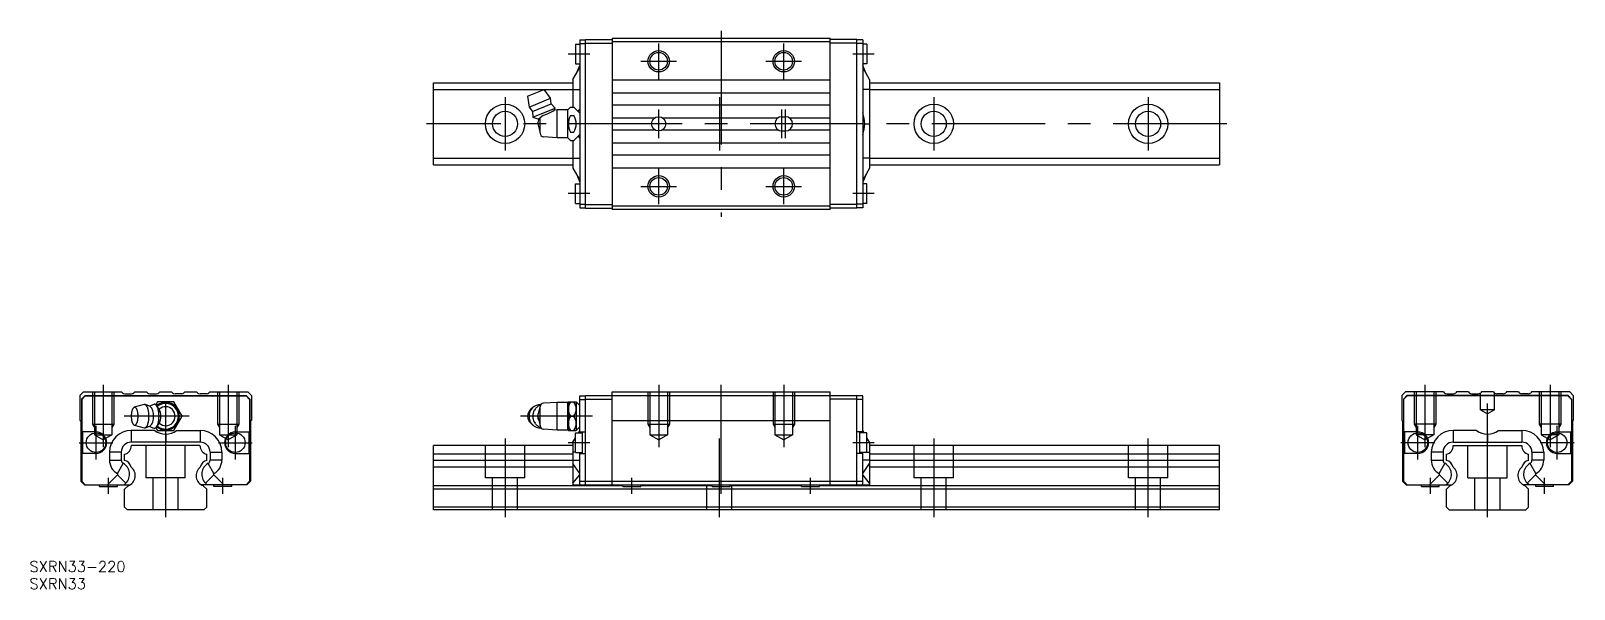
# Model space of a CAD drawing. Extents: x -38 to 394, y -22 to 134.
import ezdxf

# ---------------------------------------------------------------- set-up
doc = ezdxf.new("R2010")
doc.units = 0
doc.linetypes.add('CENTER', pattern=[50.8, 31.75, -6.35, 6.35, -6.35])
doc.linetypes.add('DASHED', pattern=[19.05, 12.7, -6.35])
doc.layers.get('0').update_dxf_attribs({"linetype": 'CONTINUOUS'})
doc.layers.add('CENTER', color=1, linetype='CENTER')
doc.styles.get("Standard").update_dxf_attribs({"font": 'txt.shx', "height": 3, "bigfont": 'bigfont.shx'})

# ---------------------------------------------------------------- blocks, each defined once
blk = doc.blocks.new('*U4')
at = {"color": 7, "linetype": 'CONTINUOUS'}
blk.add_text('SXRN33-220', height=3, dxfattribs=at).set_placement((-38.12, -17.36))
blk = doc.blocks.new('*U5')
at = {"color": 7, "linetype": 'CONTINUOUS'}
blk.add_text('SXRN33', height=3, dxfattribs=at).set_placement((-38.12, -22.17))

msp = doc.modelspace()

# ---------------------------------------------------------------- linework, layer by layer
at = {"color": 7, "linetype": 'CONTINUOUS'}
for p, q in [((114.7, 130.25), (115.9, 130.25)), ((114.7, 130.25), (114.7, 124.75)), ((115.9, 131.5), (115.9, 84.5)), ((115.9, 131.5), (117.5, 131.5)), ((115.9, 130.5), (117.5, 130.5)), ((117.5, 131.55), (125, 131.55)), ((117.5, 84.45), (117.5, 131.55)), ((117.5, 130.55), (125, 130.55)), ((125, 132), (125, 84)), ((125, 132), (186, 132)), ((125, 131), (186, 131)), ((186, 84), (186, 132)), ((193.5, 131.55), (186, 131.55)), ((193.5, 130.55), (186, 130.55)), ((193.5, 84.45), (193.5, 131.55)), ((195.1, 131.5), (193.5, 131.5)), ((195.1, 130.5), (193.5, 130.5)), ((195.1, 131.5), (195.1, 84.5)), ((196.3, 130.25), (195.1, 130.25)), ((196.3, 130.25), (196.3, 124.75)), ((114, 120.43), (115.9, 123.73)), ((114.7, 124.75), (115.9, 124.75)), ((114.95, 122.08), (115.9, 124.28)), ((196.3, 124.75), (195.1, 124.75)), ((196.05, 122.08), (195.1, 124.28)), ((197, 120.43), (195.1, 123.73)), ((75, 119.5), (114, 119.5)), ((75, 96.5), (75, 119.5)), ((75, 117.58), (105.78, 117.58)), ((101.29, 115.73), (105.91, 117.64)), ((107.76, 115.16), (105.91, 117.64)), ((105.95, 117.58), (114, 117.58)), ((114, 120.43), (114, 112.62)), ((114, 117.63), (115.9, 117.63)), ((125, 120.35), (186, 120.35)), ((125, 116.65), (186, 116.65)), ((197, 117.63), (195.1, 117.63)), ((197, 120.43), (197, 95.57)), ((197, 119.5), (295, 119.5)), ((197, 117.58), (295, 117.58)), ((295, 119.5), (295, 96.5)), ((101.29, 115.73), (101.74, 112.67)), ((101.74, 112.67), (107.76, 115.16)), ((101.74, 112.67), (102.71, 111.44)), ((102.71, 111.44), (107.94, 113.61)), ((102.81, 109.86), (108.98, 112.42)), ((107.94, 113.61), (107.76, 115.16)), ((108.98, 112.42), (107.94, 113.61)), ((108.71, 111.82), (108.98, 112.42)), ((112.6, 111.88), (113.34, 112.62)), ((113.34, 112.62), (114.28, 112.62)), ((114.28, 112.62), (115.9, 111)), ((125, 113.35), (186, 113.35)), ((102.71, 111.44), (102.81, 109.86)), ((102.81, 109.86), (104.2, 109.36)), ((104.2, 109.36), (104.68, 109.55)), ((104.2, 108), (104.54, 109.5)), ((104.2, 108), (104.8, 105.35)), ((104.68, 109.55), (104.8, 109.81)), ((104.8, 109.81), (105.68, 110.45)), ((104.8, 105.35), (104.8, 109.81)), ((109.6, 111.88), (108.71, 111.82)), ((109.6, 104.12), (109.6, 111.88)), ((112.6, 111.88), (109.6, 111.88)), ((112.6, 104.12), (112.6, 111.88)), ((113.34, 110.31), (114.28, 110.31)), ((115.44, 111.46), (115.9, 112.14)), ((125, 109.65), (136.87, 109.65)), ((139.13, 109.65), (171.37, 109.65)), ((172.5, 110), (173.5, 110)), ((174.63, 109.65), (186, 109.65)), ((195.69, 108), (197, 108)), ((109.6, 104.12), (105.74, 104.35)), ((112.6, 104.12), (109.6, 104.12)), ((112.6, 104.12), (113.34, 103.38)), ((113.34, 105.69), (114.28, 105.69)), ((114.28, 103.38), (115.9, 105)), ((115.44, 104.54), (115.9, 103.86)), ((125, 106.35), (136.87, 106.35)), ((139.13, 106.35), (171.37, 106.35)), ((172.5, 106), (173.5, 106)), ((174.63, 106.35), (186, 106.35)), ((113.34, 103.38), (114.28, 103.38)), ((114, 103.38), (114, 95.57)), ((125, 102.65), (186, 102.65)), ((75, 98.42), (114, 98.42)), ((75, 96.5), (114, 96.5)), ((114, 98.37), (115.9, 98.37)), ((114, 95.57), (115.9, 92.27)), ((125, 99.35), (186, 99.35)), ((125, 95.65), (186, 95.65)), ((197, 98.37), (195.1, 98.37)), ((197, 95.57), (195.1, 92.27)), ((197, 98.42), (295, 98.42)), ((197, 96.5), (295, 96.5)), ((114.7, 85.75), (114.7, 91.25)), ((114.7, 91.25), (115.9, 91.25)), ((114.95, 93.92), (115.9, 91.72)), ((196.05, 93.92), (195.1, 91.72)), ((196.3, 91.25), (195.1, 91.25)), ((196.3, 85.75), (196.3, 91.25)), ((114.7, 85.75), (115.9, 85.75)), ((115.9, 85.5), (117.5, 85.5)), ((115.9, 84.5), (117.5, 84.5)), ((117.5, 85.45), (125, 85.45)), ((117.5, 84.45), (125, 84.45)), ((186, 85), (125, 85)), ((186, 84), (125, 84)), ((193.5, 85.45), (186, 85.45)), ((193.5, 84.45), (186, 84.45)), ((195.1, 85.5), (193.5, 85.5)), ((195.1, 84.5), (193.5, 84.5)), ((196.3, 85.75), (195.1, 85.75)), ((-24, 32), (-23, 33)), ((-24, 32), (-24, 25)), ((-23.55, 31), (-22.55, 32)), ((-23.55, 31), (-23.55, 8)), ((-23.5, 30.9), (-22.5, 31.9)), ((-23.5, 30.9), (-23.5, 21.8)), ((-23, 33), (-12.35, 33)), ((-22.55, 32), (22.55, 32)), ((-22.5, 31.9), (22.5, 31.9)), ((-12.35, 33), (-12.09, 32.74)), ((-11.39, 32.45), (-9.61, 32.45)), ((-8.65, 33), (-8.91, 32.74)), ((-8.65, 33), (-5.35, 33)), ((-5.35, 33), (-5.09, 32.74)), ((-4.39, 32.45), (-2.61, 32.45)), ((-1.65, 33), (-1.91, 32.74)), ((-1.65, 33), (1.65, 33)), ((1.65, 33), (1.91, 32.74)), ((4.39, 32.45), (2.61, 32.45)), ((5.35, 33), (5.09, 32.74)), ((5.35, 33), (8.65, 33)), ((8.65, 33), (8.91, 32.74)), ((11.39, 32.45), (9.61, 32.45)), ((12.35, 33), (12.09, 32.74)), ((12.35, 33), (23, 33)), ((23.5, 30.9), (22.5, 31.9)), ((23.55, 31), (22.55, 32)), ((24, 32), (23, 33)), ((23.5, 30.9), (23.5, 21.8)), ((23.55, 31), (23.55, 8)), ((24, 32), (24, 25)), ((115.9, 21.55), (115.9, 31.9)), ((115.9, 31.9), (117.5, 31.9)), ((115.9, 30.9), (117.5, 30.9)), ((117.5, 32), (193.5, 32)), ((117.5, 7), (117.5, 32)), ((117.5, 31), (125, 31)), ((125, 33), (186, 33)), ((125, 7), (125, 33)), ((186, 7), (186, 33)), ((193.5, 31), (186, 31)), ((193.5, 7), (193.5, 32)), ((195.1, 31.9), (193.5, 31.9)), ((195.1, 30.9), (193.5, 30.9)), ((195.1, 21.55), (195.1, 31.9)), ((346, 32), (347, 33)), ((346, 32), (346, 25)), ((346.45, 31), (347.45, 32)), ((346.45, 31), (346.45, 8)), ((346.5, 30.9), (347.5, 31.9)), ((346.5, 30.9), (346.5, 21.8)), ((357.65, 33), (347, 33)), ((392.55, 32), (347.45, 32)), ((392.5, 31.9), (347.5, 31.9)), ((357.65, 33), (357.91, 32.74)), ((358.61, 32.45), (360.39, 32.45)), ((361.35, 33), (361.09, 32.74)), ((364.65, 33), (361.35, 33)), ((364.65, 33), (364.91, 32.74)), ((365.61, 32.45), (367.39, 32.45)), ((368.35, 33), (368.09, 32.74)), ((371.65, 33), (368.35, 33)), ((371.65, 33), (371.91, 32.74)), ((374.39, 32.45), (372.61, 32.45)), ((375.35, 33), (375.09, 32.74)), ((378.65, 33), (375.35, 33)), ((378.65, 33), (378.91, 32.74)), ((381.39, 32.45), (379.61, 32.45)), ((382.35, 33), (382.09, 32.74)), ((393, 33), (382.35, 33)), ((393.5, 30.9), (392.5, 31.9)), ((393.55, 31), (392.55, 32)), ((394, 32), (393, 33)), ((393.5, 30.9), (393.5, 21.8)), ((393.55, 31), (393.55, 8)), ((394, 32), (394, 25)), ((-6.04, 29.44), (-8.78, 28.69)), ((-4.4, 29.02), (-5.77, 29.44)), ((-3.32, 29.51), (-4.54, 29.06)), ((-2.31, 30.2), (-2.77, 29.4)), ((-1.83, 28.21), (-2.56, 29.18)), ((2.31, 30.2), (-2.31, 30.2)), ((4.62, 26.2), (2.31, 30.2)), ((2.31, 22.2), (4.62, 26.2)), ((102.91, 28.78), (102.19, 28.18)), ((103.39, 28.15), (103.2, 27.85)), ((104.2, 26.2), (104.8, 28.85)), ((104.2, 26.2), (104.8, 23.55)), ((104.8, 23.55), (104.8, 28.85)), ((109.6, 30.07), (105.74, 29.85)), ((109.6, 22.32), (109.6, 30.07)), ((112.6, 30.07), (109.6, 30.07)), ((112.6, 30.07), (112.72, 30.2)), ((112.6, 22.32), (112.6, 30.07)), ((112.72, 30.2), (112.72, 22.2)), ((112.72, 30.2), (114.9, 30.2)), ((113.34, 26.2), (114.28, 26.2)), ((114.9, 30.2), (114.9, 22.2)), ((114.9, 30.2), (115.9, 29.2)), ((-24, 25), (-23.75, 25)), ((-23.75, 25), (-23.75, 8)), ((-19.5, 21.8), (-23.5, 21.8)), ((-23.25, 21.8), (-23.25, 15.8)), ((-3.04, 22.23), (-9.63, 22.23)), ((-9.63, 22.23), (-9.63, 18.93)), ((-8.78, 23.71), (-6.04, 22.96)), ((-5.77, 22.96), (-4.4, 23.38)), ((-4.54, 23.34), (-3.32, 22.89)), ((-2.77, 23), (-2.31, 22.2)), ((-2.56, 23.22), (-1.83, 24.19)), ((-2.31, 22.2), (2.31, 22.2)), ((3.04, 22.23), (9.63, 22.23)), ((9.63, 22.23), (9.63, 18.93)), ((19.5, 21.8), (23.5, 21.8)), ((23.25, 21.8), (23.25, 15.8)), ((23.75, 25), (23.75, 8)), ((24, 25), (23.75, 25)), ((102.19, 24.22), (102.91, 23.62)), ((103.2, 24.55), (103.39, 24.25)), ((109.6, 22.32), (105.74, 22.55)), ((112.6, 22.32), (109.6, 22.32)), ((112.72, 22.2), (112.6, 22.32)), ((112.72, 22.2), (114.9, 22.2)), ((114.9, 22.2), (115.9, 23.2)), ((115.51, 21.55), (115.9, 22.23)), ((115.9, 21.8), (117.5, 21.8)), ((116.7, 15.8), (116.7, 21.8)), ((125, 25), (186, 25)), ((195.1, 21.8), (193.5, 21.8)), ((194.3, 15.8), (194.3, 21.8)), ((195.49, 21.55), (195.1, 22.23)), ((346, 25), (346.25, 25)), ((346.25, 25), (346.25, 8)), ((350.5, 21.8), (346.5, 21.8)), ((346.75, 21.8), (346.75, 15.8)), ((366.96, 22.23), (360.37, 22.23)), ((360.37, 22.23), (360.37, 18.93)), ((373.04, 22.23), (379.63, 22.23)), ((379.63, 22.23), (379.63, 18.93)), ((389.5, 21.8), (393.5, 21.8)), ((393.25, 21.8), (393.25, 15.8)), ((393.75, 25), (393.75, 8)), ((394, 25), (393.75, 25)), ((9.63, 18.93), (-9.63, 18.93)), ((9.59, 18), (-9.59, 18)), ((0, 21.2), (0, 18.93)), ((114, 18), (75, 18)), ((75, 0), (75, 18)), ((114, 18.93), (114.7, 20.15)), ((114, 18.93), (114, 7)), ((114.7, 16.05), (114.7, 21.55)), ((114.7, 21.55), (116.7, 21.55)), ((196.3, 21.55), (194.3, 21.55)), ((196.3, 16.05), (196.3, 21.55)), ((197, 18.93), (196.3, 20.15)), ((197, 18.93), (197, 7)), ((295, 18), (197, 18)), ((295, 0), (295, 18)), ((360.37, 18.93), (379.63, 18.93)), ((360.42, 18), (379.58, 18)), ((370, 21.2), (370, 18.93)), ((-23.5, 15.8), (-23.5, 8)), ((-19.5, 15.8), (-23.5, 15.8)), ((-12.43, 16.13), (-15.73, 16.13)), ((-15.73, 16.13), (-15.73, 13.9)), ((-15.73, 13.9), (-12.43, 13.9)), ((-13.51, 10.14), (-11.91, 13.02)), ((-12.43, 16.13), (-12.43, 13.9)), ((-11.5, 13.85), (-11.5, 15.57)), ((11.5, 13.85), (11.5, 15.57)), ((13.51, 10.14), (11.91, 13.02)), ((12.43, 16.13), (15.73, 16.13)), ((12.43, 16.13), (12.43, 13.9)), ((15.73, 13.9), (12.43, 13.9)), ((15.73, 16.13), (15.73, 13.9)), ((19.5, 15.8), (23.5, 15.8)), ((23.5, 15.8), (23.5, 8)), ((114, 15.57), (75, 15.57)), ((114, 13.85), (75, 13.85)), ((114.7, 16.13), (114, 16.13)), ((114, 13.9), (115.9, 13.9)), ((115.9, 10.14), (114, 13.02)), ((114.7, 16.05), (116.7, 16.05)), ((115.9, 7), (115.9, 16.05)), ((115.9, 15.8), (117.5, 15.8)), ((195.1, 15.8), (193.5, 15.8)), ((196.3, 16.05), (194.3, 16.05)), ((195.1, 7), (195.1, 16.05)), ((197, 13.9), (195.1, 13.9)), ((195.1, 10.14), (197, 13.02)), ((196.3, 16.13), (197, 16.13)), ((295, 15.57), (197, 15.57)), ((295, 13.85), (197, 13.85)), ((346.5, 15.8), (346.5, 8)), ((350.5, 15.8), (346.5, 15.8)), ((357.57, 16.13), (354.27, 16.13)), ((354.27, 16.13), (354.27, 13.9)), ((354.27, 13.9), (357.57, 13.9)), ((356.49, 10.14), (358.09, 13.02)), ((357.57, 16.13), (357.57, 13.9)), ((358.5, 13.85), (358.5, 15.57)), ((381.5, 13.85), (381.5, 15.57)), ((383.51, 10.14), (381.91, 13.02)), ((382.43, 16.13), (385.73, 16.13)), ((382.43, 16.13), (382.43, 13.9)), ((385.73, 13.9), (382.43, 13.9)), ((385.73, 16.13), (385.73, 13.9)), ((389.5, 15.8), (393.5, 15.8)), ((393.5, 15.8), (393.5, 8)), ((-16.28, 7), (-13.46, 9.82)), ((-13.46, 9.82), (-11.13, 7.49)), ((13.46, 9.82), (11.13, 7.49)), ((16.28, 7), (13.46, 9.82)), ((114, 11.96), (75, 11.96)), ((114, 7.49), (115.9, 9.82)), ((197, 7.49), (195.1, 9.82)), ((295, 11.96), (197, 11.96)), ((353.72, 7), (356.54, 9.82)), ((356.54, 9.82), (358.87, 7.49)), ((383.46, 9.82), (381.13, 7.49)), ((386.28, 7), (383.46, 9.82)), ((-22.75, 7), (-23.75, 8)), ((-22.55, 7), (-23.55, 8)), ((-22.5, 7), (-23.5, 8)), ((-22.75, 7), (-10, 7)), ((-18.5, 6.5), (-18.5, 7)), ((-18.5, 6.5), (-13.5, 6.5)), ((-13.5, 6.5), (-13.5, 7)), ((-11.62, 7), (-11.13, 7.49)), ((-11.5, 5.8), (-10.54, 6.76)), ((-11.5, 0.8), (-11.5, 5.8)), ((22.75, 7), (10, 7)), ((11.5, 5.8), (10.54, 6.76)), ((11.62, 7), (11.13, 7.49)), ((11.5, 0.8), (11.5, 5.8)), ((13.5, 6.5), (13.5, 7)), ((18.5, 6.5), (13.5, 6.5)), ((18.5, 6.5), (18.5, 7)), ((22.5, 7), (23.5, 8)), ((22.55, 7), (23.55, 8)), ((22.75, 7), (23.75, 8)), ((128, 6.76), (75, 6.76)), ((295, 5.8), (75, 5.8)), ((114, 7), (197, 7)), ((115.9, 8), (195.1, 8)), ((128, 6.5), (128, 7)), ((128, 6.5), (133, 6.5)), ((133, 6.5), (133, 7)), ((153, 6.76), (133, 6.76)), ((153, 6.5), (153, 7)), ((153, 6.5), (158, 6.5)), ((158, 6.5), (158, 7)), ((178, 6.76), (158, 6.76)), ((178, 6.5), (178, 7)), ((178, 6.5), (183, 6.5)), ((183, 6.5), (183, 7)), ((295, 6.76), (183, 6.76)), ((347.25, 7), (346.25, 8)), ((347.45, 7), (346.45, 8)), ((347.5, 7), (346.5, 8)), ((347.25, 7), (360, 7)), ((351.5, 6.5), (351.5, 7)), ((351.5, 6.5), (356.5, 6.5)), ((356.5, 6.5), (356.5, 7)), ((358.38, 7), (358.87, 7.49)), ((358.5, 5.8), (359.46, 6.76)), ((358.5, 0.8), (358.5, 5.8)), ((392.75, 7), (380, 7)), ((381.5, 5.8), (380.54, 6.76)), ((381.62, 7), (381.13, 7.49)), ((381.5, 0.8), (381.5, 5.8)), ((383.5, 6.5), (383.5, 7)), ((388.5, 6.5), (383.5, 6.5)), ((388.5, 6.5), (388.5, 7)), ((392.5, 7), (393.5, 8)), ((392.55, 7), (393.55, 8)), ((392.75, 7), (393.75, 8)), ((-10.7, 0), (-11.5, 0.8)), ((10.7, 0), (-10.7, 0)), ((10.7, 0), (11.5, 0.8)), ((295, 0.8), (75, 0.8)), ((295, 0), (75, 0)), ((359.3, 0), (358.5, 0.8)), ((359.3, 0), (380.7, 0)), ((380.7, 0), (381.5, 0.8))]:
    msp.add_line(p, q, dxfattribs=at)
at = {"color": 3, "linetype": 'DASHED'}
for p, q in [((-20.5, 33), (-20.5, 24)), ((-19.96, 33), (-19.96, 21)), ((-15.04, 33), (-15.04, 21)), ((-14.5, 33), (-14.5, 24)), ((14.5, 33), (14.5, 24)), ((15.04, 33), (15.04, 21)), ((19.96, 33), (19.96, 21)), ((20.5, 33), (20.5, 24)), ((135, 33), (135, 24)), ((135.54, 33), (135.54, 21)), ((140.46, 33), (140.46, 21)), ((141, 33), (141, 24)), ((170, 33), (170, 24)), ((170.54, 33), (170.54, 21)), ((175.46, 33), (175.46, 21)), ((176, 33), (176, 24)), ((349.5, 33), (349.5, 24)), ((350.04, 33), (350.04, 21)), ((354.96, 33), (354.96, 21)), ((355.5, 33), (355.5, 24)), ((368, 28), (368, 32.66)), ((372, 28), (372, 32.66)), ((384.5, 33), (384.5, 24)), ((385.04, 33), (385.04, 21)), ((389.96, 33), (389.96, 21)), ((390.5, 33), (390.5, 24)), ((368, 28), (370, 26.85)), ((372, 28), (368, 28)), ((372, 28), (370, 26.85)), ((-20.5, 24), (-14.5, 24)), ((-20.5, 24), (-19.96, 23.06)), ((-14.5, 24), (-15.04, 23.06)), ((14.5, 24), (20.5, 24)), ((14.5, 24), (15.04, 23.06)), ((20.5, 24), (19.96, 23.06)), ((135, 24), (135.54, 23.06)), ((135, 24), (141, 24)), ((141, 24), (140.46, 23.06)), ((170, 24), (176, 24)), ((170, 24), (170.54, 23.06)), ((176, 24), (175.46, 23.06)), ((355.5, 24), (349.5, 24)), ((349.5, 24), (350.04, 23.06)), ((355.5, 24), (354.96, 23.06)), ((390.5, 24), (384.5, 24)), ((384.5, 24), (385.04, 23.06)), ((390.5, 24), (389.96, 23.06)), ((-19.96, 21), (-15.04, 21)), ((-19.96, 21), (-17.5, 19.58)), ((-15.04, 21), (-17.5, 19.58)), ((-5.5, 9), (-5.5, 18)), ((5.5, 9), (5.5, 18)), ((15.04, 21), (19.96, 21)), ((15.04, 21), (17.5, 19.58)), ((19.96, 21), (17.5, 19.58)), ((89.5, 9), (89.5, 18)), ((100.5, 9), (100.5, 18)), ((135.54, 21), (140.46, 21)), ((135.54, 21), (138, 19.58)), ((140.46, 21), (138, 19.58)), ((170.54, 21), (175.46, 21)), ((170.54, 21), (173, 19.58)), ((175.46, 21), (173, 19.58)), ((209.5, 9), (209.5, 18)), ((220.5, 9), (220.5, 18)), ((269.5, 9), (269.5, 18)), ((280.5, 9), (280.5, 18)), ((350.04, 21), (352.5, 19.58)), ((354.96, 21), (350.04, 21)), ((354.96, 21), (352.5, 19.58)), ((364.5, 9), (364.5, 18)), ((375.5, 9), (375.5, 18)), ((389.96, 21), (385.04, 21)), ((385.04, 21), (387.5, 19.58)), ((389.96, 21), (387.5, 19.58)), ((5.5, 9), (-5.5, 9)), ((-3.5, 0), (-3.5, 9)), ((3.5, 0), (3.5, 9)), ((100.5, 9), (89.5, 9)), ((91.5, 0), (91.5, 9)), ((98.5, 0), (98.5, 9)), ((220.5, 9), (209.5, 9)), ((211.5, 0), (211.5, 9)), ((218.5, 0), (218.5, 9)), ((280.5, 9), (269.5, 9)), ((271.5, 0), (271.5, 9)), ((278.5, 0), (278.5, 9)), ((364.5, 9), (375.5, 9)), ((366.5, 0), (366.5, 9)), ((373.5, 0), (373.5, 9)), ((151.5, 0), (151.5, 7)), ((158.5, 0), (158.5, 7))]:
    msp.add_line(p, q, dxfattribs=at)
at = {"color": 7, "linetype": 'CONTINUOUS', "flags": 128}
for points in [[(-7.73, 26.2), (-7.73, 26.35), (-7.73, 26.5), (-7.74, 26.65), (-7.76, 26.8), (-7.77, 26.94), (-7.79, 27.09), (-7.81, 27.23), (-7.84, 27.36), (-7.87, 27.49), (-7.9, 27.62), (-7.93, 27.74), (-7.97, 27.86), (-8.01, 27.97), (-8.05, 28.07), (-8.09, 28.17), (-8.14, 28.26), (-8.19, 28.34), (-8.24, 28.41), (-8.29, 28.48), (-8.35, 28.54), (-8.4, 28.59), (-8.46, 28.63), (-8.51, 28.66), (-8.57, 28.68), (-8.63, 28.7), (-8.68, 28.7), (-8.74, 28.7), (-8.8, 28.68), (-8.86, 28.66), (-8.91, 28.63), (-8.97, 28.59), (-9.02, 28.54), (-9.08, 28.48), (-9.13, 28.41), (-9.18, 28.34), (-9.23, 28.26), (-9.27, 28.17), (-9.32, 28.07), (-9.36, 27.97), (-9.4, 27.86), (-9.44, 27.74), (-9.47, 27.62), (-9.5, 27.49), (-9.53, 27.36), (-9.56, 27.23), (-9.58, 27.09), (-9.6, 26.94), (-9.61, 26.8), (-9.63, 26.65), (-9.63, 26.5), (-9.64, 26.35), (-9.64, 26.2), (-9.64, 26.05), (-9.63, 25.9), (-9.63, 25.75), (-9.61, 25.6), (-9.6, 25.46), (-9.58, 25.31), (-9.56, 25.17), (-9.53, 25.04), (-9.5, 24.91), (-9.47, 24.78), (-9.44, 24.66), (-9.4, 24.54), (-9.36, 24.43), (-9.32, 24.33), (-9.27, 24.23), (-9.23, 24.14), (-9.18, 24.06), (-9.13, 23.99), (-9.08, 23.92), (-9.02, 23.86), (-8.97, 23.81), (-8.91, 23.77), (-8.86, 23.74), (-8.8, 23.72), (-8.74, 23.7), (-8.68, 23.7), (-8.63, 23.7), (-8.57, 23.72), (-8.51, 23.74), (-8.46, 23.77), (-8.4, 23.81), (-8.35, 23.86), (-8.29, 23.92), (-8.24, 23.99), (-8.19, 24.06), (-8.14, 24.14), (-8.09, 24.23), (-8.05, 24.33), (-8.01, 24.43), (-7.97, 24.54), (-7.93, 24.66), (-7.9, 24.78), (-7.87, 24.91), (-7.84, 25.04), (-7.81, 25.17), (-7.79, 25.31), (-7.77, 25.46), (-7.76, 25.6), (-7.74, 25.75), (-7.73, 25.9), (-7.73, 26.05), (-7.73, 26.2)], [(-4.67, 26.2), (-4.67, 26.37), (-4.67, 26.54), (-4.68, 26.71), (-4.69, 26.88), (-4.71, 27.05), (-4.73, 27.22), (-4.75, 27.38), (-4.77, 27.54), (-4.8, 27.69), (-4.84, 27.84), (-4.87, 27.99), (-4.91, 28.13), (-4.95, 28.27), (-4.99, 28.4), (-5.04, 28.52), (-5.08, 28.64), (-5.13, 28.75), (-5.19, 28.85), (-5.24, 28.95), (-5.3, 29.04), (-5.36, 29.12), (-5.42, 29.19), (-5.48, 29.26), (-5.54, 29.31), (-5.6, 29.36), (-5.67, 29.4), (-5.73, 29.43), (-5.8, 29.45), (-5.86, 29.46), (-5.93, 29.46), (-6, 29.45), (-6.04, 29.44)], [(-6.04, 22.96), (-6, 22.95), (-5.93, 22.94), (-5.86, 22.94), (-5.8, 22.95), (-5.73, 22.97), (-5.67, 23), (-5.6, 23.04), (-5.54, 23.09), (-5.48, 23.14), (-5.42, 23.21), (-5.36, 23.28), (-5.3, 23.36), (-5.24, 23.45), (-5.19, 23.55), (-5.13, 23.65), (-5.08, 23.76), (-5.04, 23.88), (-4.99, 24), (-4.95, 24.13), (-4.91, 24.27), (-4.87, 24.41), (-4.84, 24.56), (-4.8, 24.71), (-4.77, 24.86), (-4.75, 25.02), (-4.73, 25.18), (-4.71, 25.35), (-4.69, 25.52), (-4.68, 25.69), (-4.67, 25.86), (-4.67, 26.03), (-4.67, 26.2)], [(-1.86, 26.2), (-1.86, 26.37), (-1.87, 26.55), (-1.88, 26.72), (-1.89, 26.89), (-1.91, 27.06), (-1.92, 27.22), (-1.95, 27.39), (-1.97, 27.55), (-2, 27.7), (-2.03, 27.86), (-2.07, 28.01), (-2.1, 28.15), (-2.14, 28.29), (-2.19, 28.42), (-2.23, 28.55), (-2.28, 28.67), (-2.33, 28.78), (-2.38, 28.89), (-2.44, 28.99), (-2.49, 29.08), (-2.55, 29.16), (-2.61, 29.24), (-2.67, 29.31), (-2.73, 29.37), (-2.8, 29.42), (-2.86, 29.46), (-2.93, 29.49), (-2.99, 29.52), (-3.06, 29.53), (-3.12, 29.54), (-3.19, 29.54), (-3.26, 29.53), (-3.32, 29.51)], [(-3.32, 22.89), (-3.26, 22.87), (-3.19, 22.86), (-3.12, 22.86), (-3.06, 22.87), (-2.99, 22.88), (-2.93, 22.91), (-2.86, 22.94), (-2.8, 22.98), (-2.73, 23.03), (-2.67, 23.09), (-2.61, 23.16), (-2.55, 23.24), (-2.49, 23.32), (-2.44, 23.41), (-2.38, 23.51), (-2.33, 23.62), (-2.28, 23.73), (-2.23, 23.85), (-2.19, 23.98), (-2.14, 24.11), (-2.1, 24.25), (-2.07, 24.39), (-2.03, 24.54), (-2, 24.7), (-1.97, 24.85), (-1.95, 25.01), (-1.92, 25.18), (-1.91, 25.34), (-1.89, 25.51), (-1.88, 25.68), (-1.87, 25.85), (-1.86, 26.03), (-1.86, 26.2)], [(102.81, 26.2), (102.82, 26.37), (102.83, 26.55), (102.85, 26.72), (102.88, 26.89), (102.92, 27.06), (102.96, 27.22), (103.01, 27.39), (103.08, 27.55), (103.14, 27.7), (103.22, 27.86), (103.3, 28.01), (103.39, 28.15), (103.49, 28.29), (103.59, 28.42), (103.7, 28.55), (103.82, 28.67), (103.94, 28.78), (104.07, 28.89), (104.2, 28.99), (104.33, 29.08), (104.47, 29.16), (104.62, 29.24), (104.76, 29.31), (104.91, 29.37), (104.95, 29.38)], [(104.95, 23.02), (104.91, 23.03), (104.76, 23.09), (104.62, 23.16), (104.47, 23.24), (104.33, 23.32), (104.2, 23.41), (104.07, 23.51), (103.94, 23.62), (103.82, 23.73), (103.7, 23.85), (103.59, 23.98), (103.49, 24.11), (103.39, 24.25), (103.3, 24.39), (103.22, 24.54), (103.14, 24.7), (103.08, 24.85), (103.01, 25.01), (102.96, 25.18), (102.92, 25.34), (102.88, 25.51), (102.85, 25.68), (102.83, 25.85), (102.82, 26.03), (102.81, 26.2)], [(104.2, 26.21), (104.21, 26.34), (104.22, 26.48), (104.24, 26.63), (104.27, 26.77), (104.31, 26.9), (104.35, 27.04), (104.4, 27.17), (104.43, 27.22)], [(104.43, 25.18), (104.4, 25.23), (104.35, 25.36), (104.31, 25.5), (104.27, 25.63), (104.24, 25.77), (104.22, 25.92), (104.21, 26.06), (104.2, 26.19)]]:
    msp.add_lwpolyline(points, dxfattribs=at)
at = {"color": 3, "linetype": 'CONTINUOUS'}
for centre in [(138, 125.5), (173, 125.5), (138, 90.5), (173, 90.5)]:
    msp.add_circle(centre, 3, dxfattribs=at)
at = {"color": 7, "linetype": 'CONTINUOUS'}
for centre, radius in [((138, 125.5), 2.46), ((173, 125.5), 2.46), ((95, 108), 5.5), ((215, 108), 5.5), ((275, 108), 5.5), ((95, 108), 3.5), ((138, 108), 2), ((215, 108), 3.5), ((275, 108), 3.5), ((138, 90.5), 2.46), ((173, 90.5), 2.46), ((-19.5, 18.8), 2.75), ((19.5, 18.8), 2.75), ((350.5, 18.8), 2.75), ((389.5, 18.8), 2.75)]:
    msp.add_circle(centre, radius, dxfattribs=at)
for centre, radius, start, end in [((104.28, 117.55), 7.24, 281.1312, 307.648), ((117.34, 108), 4.62, 150, 210), ((110.28, 108), 4.62, 330, 30), ((172.5, 108), 2, 90, 270), ((173.5, 108), 2, 270, 90), ((187.57, 108), 8.12, 338.0304, 21.9696), ((105.8, 105.35), 1, 180, 266.6374), ((-11.39, 33.45), 1, 225, 270), ((-9.61, 33.45), 1, 270, 315), ((-4.39, 33.45), 1, 225, 270), ((-2.61, 33.45), 1, 270, 315), ((2.61, 33.45), 1, 225, 270), ((4.39, 33.45), 1, 270, 315), ((9.61, 33.45), 1, 225, 270), ((11.39, 33.45), 1, 270, 315), ((358.61, 33.45), 1, 225, 270), ((360.39, 33.45), 1, 270, 315), ((365.61, 33.45), 1, 225, 270), ((367.39, 33.45), 1, 270, 315), ((372.61, 33.45), 1, 225, 270), ((374.39, 33.45), 1, 270, 315), ((379.61, 33.45), 1, 225, 270), ((381.39, 33.45), 1, 270, 315), ((-6.54, 26.72), 3.14, 350.4881, 47.0805), ((-6.54, 25.68), 3.14, 312.9195, 9.5119), ((0, 26.2), 3.88, 229.215, 130.785), ((0, 26.2), 3.59, 228.9514, 131.0486), ((-4.93, 26.42), 3.58, 356.5191, 29.9568), ((-4.93, 25.98), 3.58, 330.0432, 3.4809), ((0, 26.2), 2.65, 227.3474, 132.6525), ((103.92, 26.2), 2.63, 131.2066, 228.7934), ((104.84, 26.34), 3.1, 87.104, 182.6735), ((104.84, 26.06), 3.11, 177.3865, 272.8366), ((105.73, 26.2), 3.03, 146.9261, 213.0739), ((105.8, 28.85), 1, 93.3626, 180), ((116.27, 28.2), 3.54, 145.6158, 214.3842), ((116.27, 24.2), 3.54, 145.6158, 214.3842), ((111.36, 28.2), 3.54, 325.6158, 34.3842), ((111.36, 24.2), 3.54, 325.6158, 34.3842), ((-19.5, 18.8), 3, 270, 90), ((-9.63, 16.13), 6.1, 90, 180), ((0, 26.2), 5, 232.5609, 307.4391), ((9.63, 16.13), 6.1, 360, 90), ((19.5, 18.8), 3, 90, 270), ((105.8, 23.55), 1, 180, 266.6374), ((350.5, 18.8), 3, 270, 90), ((360.37, 16.13), 6.1, 90, 180), ((370, 26.2), 5, 232.5609, 307.4391), ((379.63, 16.13), 6.1, 360, 90), ((389.5, 18.8), 3, 90, 270), ((-9.63, 16.13), 2.8, 90, 180), ((-12.09, 18), 2.5, 283.5327, 0), ((12.09, 18), 2.5, 180, 256.4673), ((9.63, 16.13), 2.8, 360, 90), ((360.37, 16.13), 2.8, 90, 180), ((357.92, 18), 2.5, 283.5327, 0), ((382.08, 18), 2.5, 180, 256.4673), ((379.63, 16.13), 2.8, 360, 90), ((-11.43, 13.9), 4.3, 180, 241.1041), ((-11.43, 13.9), 1, 180, 241.1041), ((-13.6, 9.96), 3.5, 315, 61.1041), ((-12.09, 11.42), 2.5, 12.5019, 76.4673), ((12.09, 11.42), 2.5, 103.5327, 167.4981), ((13.6, 9.96), 3.5, 118.8959, 225), ((11.43, 13.9), 1, 298.8959, 0), ((11.43, 13.9), 4.3, 298.8959, 0), ((358.57, 13.9), 4.3, 180, 241.1041), ((358.57, 13.9), 1, 180, 241.1041), ((356.4, 9.96), 3.5, 315, 61.1041), ((357.92, 11.42), 2.5, 12.5019, 76.4673), ((382.08, 11.42), 2.5, 103.5327, 167.4981), ((383.6, 9.96), 3.5, 118.8959, 225), ((381.43, 13.9), 1, 298.8959, 0), ((381.43, 13.9), 4.3, 298.8959, 0), ((-13.6, 9.96), 0.2, 315, 61.1041), ((-11.5, 9.6), 3, 288.5944, 51.7879), ((11.5, 9.6), 3, 128.2121, 251.4056), ((13.6, 9.96), 0.2, 118.8959, 225), ((356.4, 9.96), 0.2, 315, 61.1041), ((358.5, 9.6), 3, 288.5944, 51.7879), ((381.5, 9.6), 3, 128.2121, 251.4056), ((383.6, 9.96), 0.2, 118.8959, 225)]:
    msp.add_arc(centre, radius, start, end, dxfattribs=at)
at = {"layer": 'CENTER', "color": 1, "linetype": 'CENTER'}
for p, q in [((155.5, 134), (155.5, 82)), ((138, 120.5), (138, 130.5)), ((173, 120.5), (173, 130.5)), ((118.7, 127.5), (112.7, 127.5)), ((133, 125.5), (143, 125.5)), ((168, 125.5), (178, 125.5)), ((198.3, 127.5), (192.3, 127.5)), ((95, 115.5), (95, 100.5)), ((155, 115.5), (155, 100.5)), ((215, 115.5), (215, 100.5)), ((275, 115.5), (275, 100.5)), ((297, 108), (73, 108)), ((138, 104), (138, 112)), ((172.5, 104), (172.5, 112)), ((173.5, 104), (173.5, 112)), ((138, 85.5), (138, 95.5)), ((173, 85.5), (173, 95.5)), ((118.7, 88.5), (112.7, 88.5)), ((133, 90.5), (143, 90.5)), ((168, 90.5), (178, 90.5)), ((198.3, 88.5), (192.3, 88.5)), ((-17.5, 35), (-17.5, 17.58)), ((0, -2), (0, 35)), ((17.5, 35), (17.5, 17.58)), ((138, 35), (138, 17.58)), ((155.5, 4.5), (155.5, 35)), ((173, 35), (173, 17.58)), ((352.5, 35), (352.5, 17.58)), ((370, -2), (370, 35)), ((387.5, 35), (387.5, 17.58)), ((6.62, 26.2), (-11.64, 26.2)), ((119.5, 26.2), (99.29, 26.2)), ((-19.5, 14.05), (-19.5, 23.55)), ((19.5, 14.05), (19.5, 23.55)), ((350.5, 14.05), (350.5, 23.55)), ((389.5, 14.05), (389.5, 23.55)), ((-24.25, 18.8), (-14.75, 18.8)), ((14.75, 18.8), (24.25, 18.8)), ((95, 20), (95, -2)), ((118.7, 18.8), (112.7, 18.8)), ((155, -2), (155, 20)), ((198.3, 18.8), (192.3, 18.8)), ((215, 20), (215, -2)), ((275, -2), (275, 20)), ((355.25, 18.8), (345.75, 18.8)), ((394.25, 18.8), (384.75, 18.8)), ((-16, 4.5), (-16, 9)), ((16, 4.5), (16, 9)), ((130.5, 4.5), (130.5, 9)), ((180.5, 4.5), (180.5, 9)), ((354, 4.5), (354, 9)), ((386, 4.5), (386, 9))]:
    msp.add_line(p, q, dxfattribs=at)

# ---------------------------------------------------------------- block references
at = {"color": 7, "linetype": 'CONTINUOUS'}
for name in ['*U4', '*U5']:
    msp.add_blockref(name, (0, 0), dxfattribs=at)

doc.saveas('drawing.dxf')
